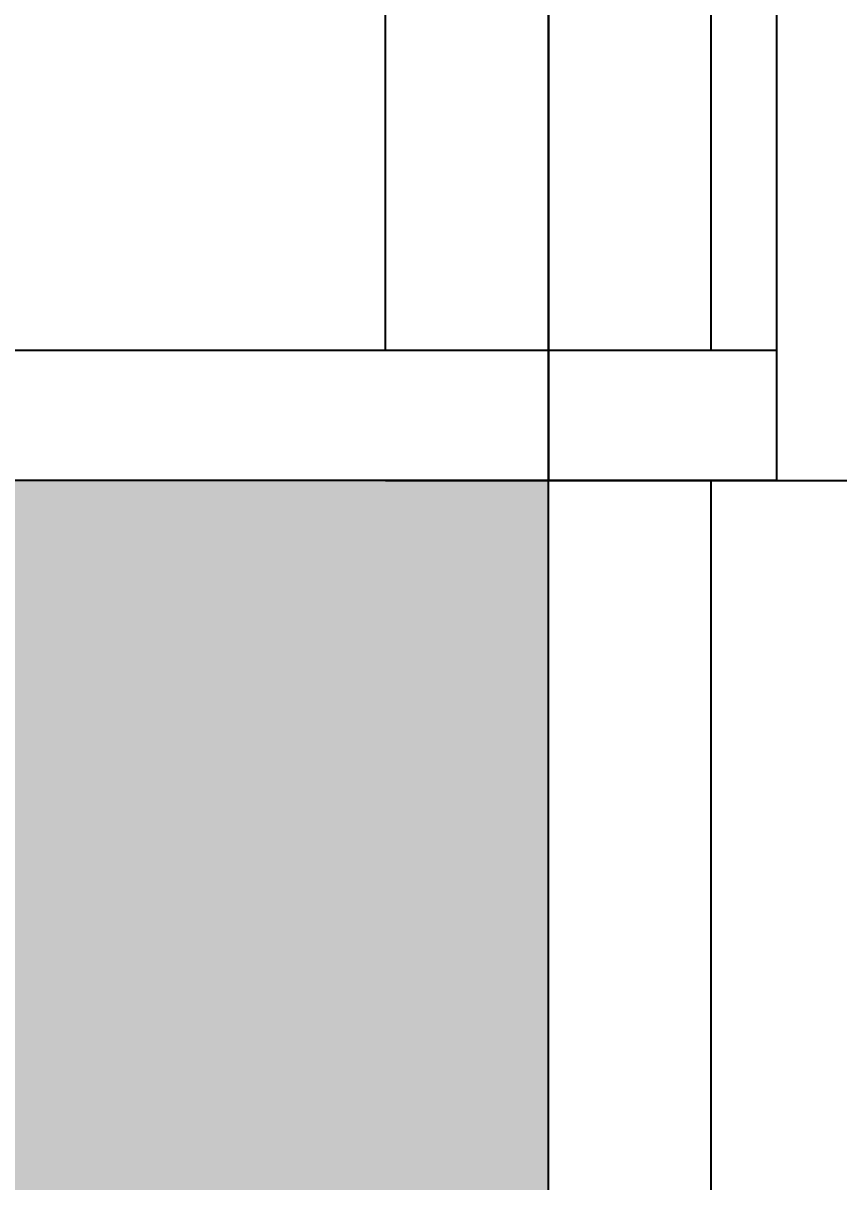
# Model space of a CAD drawing. Header units: millimetres. Extents: x -187744 to 2148, y -49419 to 6550.
# Drawn here: x -8996 to -8870.8, y -14719.2 to -14541.3 of the extents above; entities that cross this region are included whole.
import ezdxf

# ---------------------------------------------------------------- set-up
doc = ezdxf.new("R2010")
doc.units = ezdxf.units.MM
doc.header["$LTSCALE"] = 1000
doc.header["$MEASUREMENT"] = 0
doc.linetypes.add('DASH', pattern=[0.35, 0.25, -0.1])
doc.linetypes.add('DASHED2', pattern=[0.375, 0.25, -0.125])
doc.layers.get('Defpoints').update_dxf_attribs({"color": 136})
for name, color, linetype in [('0w-梁1', 4, 'DASHED2'), ('1#f35层以上墙柱-col_建筑$0$1#f35层以上墙柱-col$0$Col_1#_2F$0$0q-柱填充', 251, 'Continuous'), ('DOOR', 60, 'Continuous'), ('DS-FINISH', 20, 'Continuous'), ('FC-FLOOR', 138, 'Continuous'), ('RC-DIM-2', 50, 'Continuous'), ('RC-FIN', 30, 'Continuous'), ('WALL', 160, 'Continuous')]:
    doc.layers.add(name, color=color, linetype=linetype)
doc.styles.add('H-DIM', font='archs.shx', dxfattribs={"width": 0.7})
doc.dimstyles.new('H_DIM_1', dxfattribs={"dimscale": 0, "dimtxt": 2.5, "dimasz": 0.8, "dimexe": 2, "dimexo": 1.5, "dimgap": 0.6, "dimtad": 1, "dimdec": 0, "dimzin": 12, "dimdsep": 46, "dimtxsty": 'H-DIM', "dimblk": 'ARCHTICK', "dimcen": 0.125, "dimclrd": 44, "dimclre": 44, "dimclrt": 50, "dimadec": 0, "dimazin": 0, "dimtfac": 1, "dimtdec": 0, "dimtix": 1, "dimtmove": 2, "dimatfit": 3, "dimldrblk": 'ARCHTICK', "dimfxl": 1, "dimtvp": 1, "dimtolj": 1, "dimtzin": 0, "dimarcsym": 0})

# ---------------------------------------------------------------- blocks, each defined once
blk = doc.blocks.new('B1柱子')
at = {"layer": '1#f35层以上墙柱-col_建筑$0$1#f35层以上墙柱-col$0$Col_1#_2F$0$0q-柱填充'}
h = blk.add_hatch(color=256, dxfattribs=at)
h.dxf.hatch_style = 1
h.paths.add_polyline_path([(615891.35, 91934.36), (615891.35, 91334.36), (619191.35, 91334.36), (619191.35, 90734.36), (619441.35, 90734.36), (619441.35, 91334.36), (622291.35, 91334.36), (622291.35, 91534.5), (616141.35, 91534.36), (616141.35, 91934.36)])
at = {"layer": 'WALL'}
blk.add_lwpolyline([(615891.35, 91934.36), (615891.35, 91334.36), (619191.35, 91334.36), (619191.35, 90734.36), (619441.35, 90734.36), (619441.35, 91334.36), (622291.35, 91334.36), (622291.35, 91534.5), (616141.35, 91534.36), (616141.35, 91934.36)], close=True, dxfattribs=at)
blk = doc.blocks.new('liang00000000')
at = {"layer": '0w-梁1', "linetype": 'DASHED2'}
blk.add_line((4069398.24, -1398305.32), (4069398.24, -1400705.32), dxfattribs=at)
blk = doc.blocks.new('_ArchTick')
at = {"color": 0, "linetype": 'ByBlock', "const_width": 0.4}
blk.add_lwpolyline([(-0.5, -0.5), (0.5, 0.5)], dxfattribs=at)
blk = doc.blocks.new('*D354')
at = {"layer": 'Defpoints', "color": 0, "linetype": 'ByBlock', "transparency": 16777216}
for p in [(-8915.36, -14368.03), (-7470.36, -14761.5, 250), (-8915.36, -14786.46)]:
    blk.add_point(p, dxfattribs=at)
at = {"layer": 'RC-DIM-2', "color": 44, "linetype": 'ByBlock', "lineweight": -2, "transparency": 16777216}
for p, q in [((-8915.36, -14711.46), (-8915.36, -14268.03)), ((-7470.36, -14686.5), (-7470.36, -14268.03)), ((-7470.36, -14368.03), (-8915.36, -14368.03))]:
    blk.add_line(p, q, dxfattribs=at)
at = {"layer": 'RC-DIM-2', "color": 44, "linetype": 'ByBlock', "lineweight": -2, "transparency": 16777216, "xscale": 40.00000000000002, "yscale": 40.00000000000002, "zscale": 40.00000000000002, "rotation": 180}
blk.add_blockref('_ArchTick', (-8915.36, -14368.03), dxfattribs=at)
at = {"layer": 'RC-DIM-2', "color": 44, "linetype": 'ByBlock', "lineweight": -2, "transparency": 16777216, "xscale": 40.00000000000002, "yscale": 40.00000000000002, "zscale": 40.00000000000002}
blk.add_blockref('_ArchTick', (-7470.36, -14368.03), dxfattribs=at)
at = {"layer": 'RC-DIM-2', "color": 50, "linetype": 'ByBlock', "transparency": 16777216, "insert": (-8192.86, -14300.53), "char_height": 75, "attachment_point": 5, "style": 'H-DIM'}
blk.add_mtext('\\A1;1150', dxfattribs=at)
blk = doc.blocks.new('*D356')
at = {"layer": 'Defpoints', "color": 0, "linetype": 'ByBlock', "transparency": 16777216}
for p in [(-7015.37, -14025.19), (-7015.37, -14211.46), (-8915.36, -14591.46)]:
    blk.add_point(p, dxfattribs=at)
at = {"layer": 'RC-DIM-2', "color": 44, "linetype": 'ByBlock', "lineweight": -2, "transparency": 16777216}
for p, q in [((-8915.36, -14516.46), (-8915.36, -13925.19)), ((-7015.37, -14136.46), (-7015.37, -13925.19)), ((-8915.36, -14025.19), (-7015.37, -14025.19))]:
    blk.add_line(p, q, dxfattribs=at)
at = {"layer": 'RC-DIM-2', "color": 44, "linetype": 'ByBlock', "lineweight": -2, "transparency": 16777216, "xscale": 40.00000000000002, "yscale": 40.00000000000002, "zscale": 40.00000000000002, "rotation": 180}
blk.add_blockref('_ArchTick', (-8915.36, -14025.19), dxfattribs=at)
at = {"layer": 'RC-DIM-2', "color": 44, "linetype": 'ByBlock', "lineweight": -2, "transparency": 16777216, "xscale": 40.00000000000002, "yscale": 40.00000000000002, "zscale": 40.00000000000002}
blk.add_blockref('_ArchTick', (-7015.37, -14025.19), dxfattribs=at)
at = {"layer": 'RC-DIM-2', "color": 50, "linetype": 'ByBlock', "transparency": 16777216, "insert": (-7965.36, -13957.69), "char_height": 75, "attachment_point": 5, "style": 'H-DIM'}
blk.add_mtext('\\A1;1900', dxfattribs=at)

msp = doc.modelspace()

# ---------------------------------------------------------------- linework, layer by layer
at = {"layer": 'DOOR', "color": 8, "linetype": 'DASH', "ltscale": 200}
msp.add_line((-8880.36, -12231.46), (-8880.36, -14591.46), dxfattribs=at)
at = {"layer": 'DS-FINISH'}
msp.add_line((-8890.36, -14611.46), (-8915.36, -14611.46), dxfattribs=at)
at = {"layer": 'DS-FINISH', "elevation": 0}
msp.add_lwpolyline([(-9175.36, -14611.46), (-9175.36, -14591.46), (-8880.36, -14591.46), (-8880.36, -14611.46)], close=True, dxfattribs=at)
msp.add_lwpolyline([(-1510.37, -14986.46), (-8890.36, -14986.46), (-8890.36, -14611.46)], dxfattribs=at)
at = {"layer": 'FC-FLOOR'}
for p, q in [((-8940.36, -14591.46, 0), (-8940.36, -12231.46, 0)), ((-8940.36, -14611.46, 0), (-190.36, -14611.46, 0))]:
    msp.add_line(p, q, dxfattribs=at)
at = {"layer": 'RC-FIN'}
msp.add_line((-8890.36, -14591.46), (-8890.36, -12231.46), dxfattribs=at)
at = {"layer": 'WALL'}
for p, q in [((-8915.36, -14611.46), (-9165.36, -14611.46)), ((-8915.36, -15011.46), (-8915.36, -14611.46))]:
    msp.add_line(p, q, dxfattribs=at)

# ---------------------------------------------------------------- block references
msp.add_blockref('B1柱子', (-625056.7, -106545.82))
at = {"layer": '0w-梁1'}
msp.add_blockref('liang00000000', (-4078313.59, 1386093.86), dxfattribs=at)

# ---------------------------------------------------------------- dimensions: what is measured, and where the dimension line sits
at = {"layer": 'RC-DIM-2', "linetype": 'ByBlock'}
dim = msp.add_linear_dim(base=(-7015.37, -14025.19), p1=(-8915.36, -14591.46), p2=(-7015.37, -14211.46), dimstyle='H_DIM_1', override={"dimscale": 50, "dimtxt": 1.5}, dxfattribs=at)
dim.commit()
dim.dimension.update_dxf_attribs({"geometry": '*D356', "text_midpoint": (-7965.36, -13957.69)})
dim = msp.add_linear_dim(base=(-8915.36, -14368.03), p1=(-7470.36, -14761.5, 250), p2=(-8915.36, -14786.46), text='1150', dimstyle='H_DIM_1', override={"dimscale": 50, "dimtxt": 1.5}, dxfattribs=at)
dim.commit()
dim.dimension.update_dxf_attribs({"geometry": '*D354', "text_midpoint": (-8192.86, -14300.53)})

doc.saveas('drawing.dxf')
